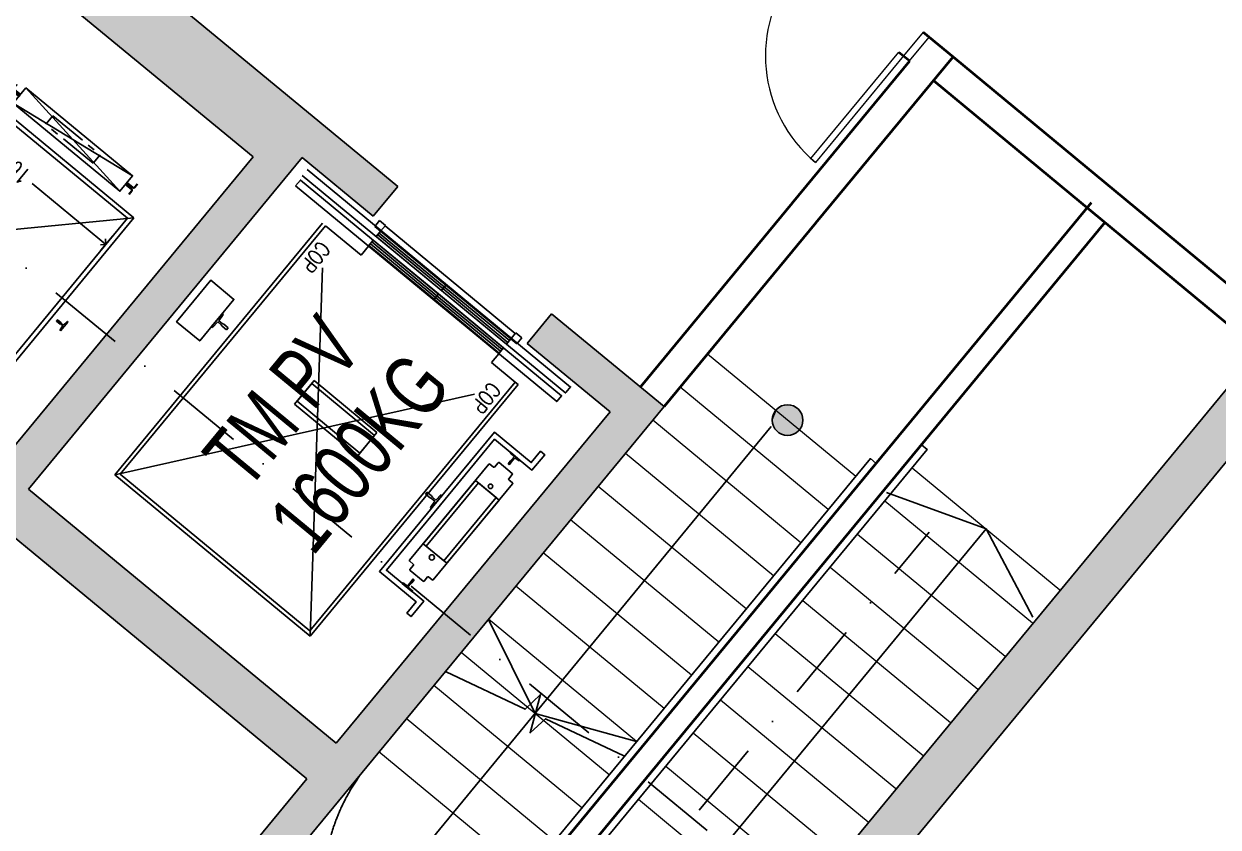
# Model space of a CAD drawing. Header units: millimetres. Extents: x -1534340 to 1713810, y -1348191 to 1114081.
# Drawn here: x 1486824 to 1494599, y -238813 to -233583 of the extents above; entities that cross this region are included whole.
import ezdxf
from ezdxf.enums import TextEntityAlignment as Align

# ---------------------------------------------------------------- set-up
doc = ezdxf.new("R2010")
doc.units = ezdxf.units.MM
doc.header["$LTSCALE"] = 100
doc.header["$PDMODE"] = 32
doc.header["$PDSIZE"] = 2.5
for name, pattern in [('DASHED', [4.5, 3, -1.5]), ('xref.asix of  podium$0$xref.asix of  podium$0$ACAD_ISO02W100', [15, 12, -3]), ('xref.asix of  podium$0$xref.asix of  podium$0$CENTERX2', [4, 2.5, -0.5, 0.5, -0.5]), ('xref.asix of  podium$0$xref.asix of  podium$0$DASHDOT', [1, 0.5, -0.25, 0, -0.25]), ('xref.asix of  podium$0$xref.asix of  podium$0$HIDDEN', [0.375, 0.25, -0.125]), ('xref.asix of  podium$0$xref.asix of  podium$0$PHANTOMX2', [5, 2.5, -0.5, 0.5, -0.5, 0.5, -0.5]), ('Xref.Asix of Basement B2$0$HIDDEN', [0.375, 0.25, -0.125])]:
    doc.linetypes.add(name, pattern=pattern)
for name, color, linetype, lineweight in [('A-DOOR', 1, 'Continuous', 9), ('KT-Net cat', 1, 'Continuous', 40), ('KT-Net thay', 7, 'Continuous', 15)]:
    doc.layers.add(name, color=color, linetype=linetype, lineweight=lineweight)
for name, color, linetype in [('A-FLOR-STRS-ARROW', 8, 'Continuous'), ('A-ROOF-PARAPET', 135, 'Continuous'), ('ccu12-Manh', 8, 'Continuous'), ('KT-Noi that', 36, 'Continuous'), ('KT-Text', 7, 'Continuous'), ('xref.asix of  podium$0$xref.asix of  podium$0$KC-Betong', 6, 'Continuous'), ('xref.asix of  podium$0$xref.asix of  podium$0$KT-Hatch', 251, 'Continuous'), ('xref.asix of  podium$0$xref.asix of  podium$0$KT-Luoi truc South Tower', 8, 'xref.asix of  podium$0$xref.asix of  podium$0$DASHDOT'), ('xref.asix of  podium$0$xref.asix of  podium$0$KT-Net manh', 139, 'Continuous'), ('xref.asix of  podium$0$xref.asix of  podium$0$KT-Noi that', 36, 'Continuous')]:
    doc.layers.add(name, color=color, linetype=linetype)
doc.layers.add('Xref.Asix of Basement B2$0$KT-Chi gioi XD', color=7, linetype='Xref.Asix of Basement B2$0$HIDDEN', true_color=0x0066cc)
doc.styles.add('Arial', font='arial.ttf', dxfattribs={"width": 0.7})
doc.styles.add('xref.asix of  podium$0$xref.asix of  podium$0$DIM', font='vnsimli.shx', dxfattribs={"width": 0.7})
doc.styles.add('xref.asix of  podium$0$xref.asix of  podium$0$ROMANS', font='ROMANS.SHX')
doc.dimstyles.new('xref.asix of  podium$0$xref.asix of  podium$0$CCU 1-100 A1', dxfattribs={"dimscale": 100, "dimtxt": 2.2, "dimasz": 1, "dimexe": 1, "dimexo": 0, "dimgap": 1, "dimtad": 1, "dimdec": 0, "dimdsep": 46, "dimtxsty": 'xref.asix of  podium$0$xref.asix of  podium$0$DIM', "dimblk1": 'xref.asix of  podium$0$xref.asix of  podium$0$_ARCHTICK', "dimblk2": 'xref.asix of  podium$0$xref.asix of  podium$0$_ARCHTICK', "dimsah": 1, "dimcen": 0, "dimdle": 1, "dimclrd": 256, "dimclre": 256, "dimclrt": 31, "dimadec": 0, "dimazin": 0, "dimtfac": 1, "dimtdec": 0, "dimtix": 1, "dimtmove": 2, "dimatfit": 3, "dimldrblk": 'xref.asix of  podium$0$xref.asix of  podium$0$_ARCHTICK', "dimfxl": 8, "dimtolj": 1, "dimarcsym": 0})

# ---------------------------------------------------------------- blocks, each defined once
blk = doc.blocks.new('xref.asix of  podium$0$xref.asix of  podium$0$_Open90')
at = {"color": 0, "linetype": 'ByBlock', "lineweight": -2}
for p, q in [((0, 0), (-1, 0)), ((-0.5, 0.5), (0, 0)), ((0, 0), (-0.5, -0.5))]:
    blk.add_line(p, q, dxfattribs=at)
blk = doc.blocks.new('*D2865')
at = {"layer": 'Defpoints', "color": 5, "transparency": 16777216}
for p, q in [((-2230.006080747116, 1494.255069669336), (-2230.006080747116, 1595.840436879545)), ((-730.0060807466507, 1457.189424308017), (-730.0060807466507, 1595.840436879545)), ((-2180.006080747116, 1545.840436879545), (-1728.427059651197, 1545.840436879545)), ((-780.0060807466507, 1545.840436879545), (-1371.760392984531, 1545.840436879545))]:
    blk.add_line(p, q, dxfattribs=at)
at = {"layer": 'Defpoints', "color": 0, "transparency": 16777216}
for p in [(-2230.006080747116, 1545.840436879545), (-2230.006080747116, 1494.255069669336, -3.230259272854623e-06), (-730.0060807466507, 1457.189424308017, -3.230259272854623e-06)]:
    blk.add_point(p, dxfattribs=at)
at = {"layer": 'Defpoints', "color": 5, "transparency": 16777216, "xscale": 50, "yscale": 50, "zscale": 50, "rotation": 180}
blk.add_blockref('xref.asix of  podium$0$xref.asix of  podium$0$_Open90', (-2230.006080747116, 1545.840436879545), dxfattribs=at)
at = {"layer": 'Defpoints', "color": 5, "transparency": 16777216, "xscale": 50, "yscale": 50, "zscale": 50}
blk.add_blockref('xref.asix of  podium$0$xref.asix of  podium$0$_Open90', (-730.0060807466507, 1545.840436879545), dxfattribs=at)
at = {"layer": 'Defpoints', "color": 5, "transparency": 16777216, "insert": (-1550.093726317864, 1545.840436877683), "char_height": 110, "attachment_point": 5, "style": 'xref.asix of  podium$0$xref.asix of  podium$0$DIM'}
blk.add_mtext('\\A1;1500', dxfattribs=at)
blk = doc.blocks.new('xref.asix of  podium$0$xref.asix of  podium$0$_ARCHTICK')
at = {"color": 0, "linetype": 'ByBlock', "const_width": 0.15}
blk.add_lwpolyline([(-0.5, -0.5), (0.5, 0.5)], dxfattribs=at)
blk = doc.blocks.new('*D2866')
at = {"layer": 'Defpoints', "color": 5, "transparency": 16777216}
for p, q in [((-879.0568600944248, 1950.00233189948), (-1000.17269061273, 1950.00233189948)), ((-950.1726906127304, 1900.00233189948), (-950.1726906127303, 1328.33566523095)), ((-950.1726906127301, 400.0023318976165), (-950.1726906127302, 971.668998564283)), ((-879.0568600944248, 350.0023318976165), (-1000.17269061273, 350.0023318976164))]:
    blk.add_line(p, q, dxfattribs=at)
at = {"layer": 'Defpoints', "color": 0, "transparency": 16777216}
for p in [(-879.0568600944248, 1950.00233189948, -3.230259272854623e-06), (-950.1726906127301, 350.0023318976164), (-879.0568600944248, 350.0023318976165, -3.230259272854622e-06)]:
    blk.add_point(p, dxfattribs=at)
at = {"layer": 'Defpoints', "color": 5, "transparency": 16777216, "xscale": 50, "yscale": 50, "zscale": 50}
for p, rotation in [((-950.1726906127304, 1950.00233189948), 90), ((-950.1726906127301, 350.0023318976164), 270)]:
    blk.add_blockref('xref.asix of  podium$0$xref.asix of  podium$0$_Open90', p, dxfattribs=dict(at, rotation=rotation))
at = {"layer": 'Defpoints', "color": 5, "transparency": 16777216, "insert": (-950.17269060947, 1150.002331897616), "char_height": 110, "attachment_point": 5, "rotation": 90, "style": 'xref.asix of  podium$0$xref.asix of  podium$0$DIM'}
blk.add_mtext('\\A1;1600', dxfattribs=at)
blk = doc.blocks.new('210204_1m door')
for points in [[(50, 200), (50, 1100), (90, 1100), (90, 200)], [(0, 0), (50, 0), (50, 200), (0, 200)], [(950, 0), (1000, 0), (1000, 200), (950, 200)]]:
    blk.add_lwpolyline(points, close=True)
at = {"color": 8}
blk.add_arc((50, 200), 900, 0, 90, dxfattribs=at)
blk = doc.blocks.new('xref.asix of  podium$0$xref.asix of  podium$0$TM 1000kg')
at = {"layer": 'xref.asix of  podium$0$xref.asix of  podium$0$KT-Net manh'}
for p, q in [((-2849.992175524589, 2500.000000001863), (-2849.992175524589, 1742.237188449129)), ((-2831.992175524589, 2500.000000001863), (-2831.992175524123, 1754.380282491446)), ((-2499.99217552552, 1800), (-2500.000000003725, 500)), ((-2849.992175524589, 1742.237188449129), (-2846.992175522726, 1742.237188449129)), ((-2846.992175522726, 1742.237188449129), (-2846.99217552226, 1739.237188450992)), ((-2550.006080746651, 1674.237188450992), (-2846.99217552226, 1739.237188450992)), ((-2550.006080746651, 1692.663264481351), (-2831.992175524123, 1754.380282491446)), ((-2550.006080747116, 625.7628115508705), (-2846.992175522726, 560.7628115508705)), ((-2849.992175524123, 557.7628115508705), (-2846.992175522726, 557.7628115508705)), ((-2849.992175524589, -100), (-2849.992175524123, 557.7628115508705)), ((-2846.992175522726, 557.7628115508705), (-2846.992175522726, 560.7628115508705)), ((-2550.006080746651, 607.3367355205119), (-2831.992175524123, 545.6197175085545)), ((-2831.992175524589, -100), (-2831.992175524123, 545.6197175085545))]:
    blk.add_line(p, q, dxfattribs=at)
at = {"layer": 'xref.asix of  podium$0$xref.asix of  podium$0$KT-Net manh', "const_width": 2}
for points in [[(-2846.992175522726, 1742.237188449129), (-2831.992175524123, 1754.380282491446)], [(-2846.992175522726, 557.7628115508705), (-2831.992175524123, 545.6197175085545)]]:
    blk.add_lwpolyline(points, dxfattribs=at)
at = {"layer": 'xref.asix of  podium$0$xref.asix of  podium$0$KT-Net manh', "ltscale": 2}
for points in [[(-2510.006080746651, 1700.002331899479), (-2500.006080746185, 1700.002331899479), (-2500.006080746651, 1650.002331897616), (-2550.006080747116, 1650.002331897616), (-2550.006080747116, 1700.002331899479), (-2540.006080747116, 1700.002331897616), (-2540.006080746185, 1690.002331899479), (-2541.606080746744, 1690.002331897616), (-2541.606080746744, 1698.402331897989), (-2548.406080747023, 1698.402331897989), (-2548.406080746558, 1651.602331899107), (-2501.606080746744, 1651.602331899107), (-2501.606080746744, 1698.402331896126), (-2508.406080746558, 1698.402331897989), (-2508.406080746558, 1690.002331899479), (-2510.006080747116, 1690.002331895754)], [(-2510.006080747116, 599.9976681042463), (-2500.006080746651, 599.9976681042463), (-2500.006080747116, 649.9976681023836), (-2550.006080746185, 649.9976681042463), (-2550.006080746651, 599.9976681042463), (-2540.006080747116, 599.9976681042463), (-2540.006080747116, 609.9976681023836), (-2541.606080746744, 609.9976681042463), (-2541.606080746744, 601.5976681020111), (-2548.406080747023, 601.5976681038737), (-2548.406080746558, 648.3976681027561), (-2501.606080746744, 648.3976681046188), (-2501.606080746744, 601.5976681038737), (-2508.406080746558, 601.5976681038737), (-2508.406080747489, 609.9976681042463), (-2510.006080746651, 609.9976681042463)]]:
    blk.add_lwpolyline(points, close=True, dxfattribs=at)
at = {"layer": 'xref.asix of  podium$0$xref.asix of  podium$0$KT-Noi that', "linetype": 'Continuous', "ltscale": 2}
for p, q in [((-2460.006080746651, 2080.002331897616, -3.230259272854623e-06), (-2460.006080746651, 1700.002331897616, -3.230259272854623e-06)), ((-2400.006080747116, 2080.002331897616, -3.230259272854623e-06), (-2460.006080746651, 2080.002331897616, -3.230259272854623e-06)), ((-2400.006080746651, 220.0023318976164, -3.230259272854623e-06), (-2400.006080747116, 2080.002331897616, -3.230259272854623e-06)), ((-2370.006080746651, 220.002331899479, -3.230259272854623e-06), (-2370.006080747116, 2080.002331899479, -3.230259272854623e-06)), ((-2370.006080747116, 2080.002331899479, -3.230259272854623e-06), (-2310.006080746651, 2080.002331897616, -3.230259272854623e-06)), ((-2310.006080747116, 220.0023318976164, -3.230259272854623e-06), (-2310.006080746651, 2080.002331897616, -3.230259272854623e-06)), ((-2310.006080747116, 1981.002331897616, -3.230259272854623e-06), (-700.0060807466507, 1981.002331897616, -3.230259272854623e-06)), ((-2230.006080746651, 1950.002331897616, -3.230259272854623e-06), (-730.0060807471164, 1950.002331899479, -3.230259272854623e-06)), ((-2230.006080746651, 1950.002331897616, -3.230259272854623e-06), (-2230.006080747116, 1650.002331899479, -3.230259272854623e-06)), ((-730.0060807471164, 1950.002331899479, -3.230259272854623e-06), (-730.0060807471164, 350.0023318976164, -3.230259272854623e-06)), ((-700.0060807466507, 1981.002331897616, -3.230259272854623e-06), (-700.0060807466507, 319.0023318976164, -3.230259272854623e-06)), ((-2455.006080746185, 650.0023318976164, -3.230259272854623e-06), (-2455.006080746185, 1650.002331899479, -3.230259272854623e-06)), ((-2441.259975501802, 620.0023318976164, -3.230259272854623e-06), (-2441.259975501802, 1680.002331897616, -3.230259272854623e-06)), ((-2411.006080747116, 1680.002331897616, -3.230259272854623e-06), (-2441.259975501802, 1680.002331897616, -3.230259272854623e-06)), ((-2411.006080747116, 620.0023318976164, -3.230259272854623e-06), (-2411.006080747116, 1680.002331897616, -3.230259272854623e-06)), ((-2348.006080747116, 625.0023318976164, -3.230259272854623e-06), (-2348.006080746651, 1675.002331897616, -3.230259272854623e-06)), ((-2348.006080746651, 1675.002331897616, -3.230259272854623e-06), (-2314.006080747116, 1675.002331897616, -3.230259272854623e-06)), ((-2314.006080746185, 625.0023318976164, -3.230259272854623e-06), (-2314.006080747116, 1675.002331897616, -3.230259272854623e-06)), ((-2310.006080747116, 1650.002331899479, -3.230259272854623e-06), (-2230.006080747116, 1650.002331899479, -3.230259272854623e-06)), ((-2411.006080747116, 1150.002331897616, -3.230259272854623e-06), (-2441.259975501802, 1150.002331897616, -3.230259272854623e-06)), ((-2314.006080747116, 1150.002331899479, -3.230259272854623e-06), (-2348.006080746651, 1150.002331897616, -3.230259272854623e-06)), ((-2348.006080747116, 625.0023318976164, -3.230259272854623e-06), (-2314.006080746185, 625.0023318976164, -3.230259272854623e-06)), ((-2310.006080746185, 650.002331899479, -3.230259272854623e-06), (-2230.006080747116, 650.0023318976164, -3.230259272854623e-06)), ((-2230.006080746651, 350.0023318976164, -3.230259272854623e-06), (-2230.006080747116, 650.0023318976164, -3.230259272854623e-06)), ((-2460.006080747116, 220.0023318976164, -3.230259272854623e-06), (-2460.006080747116, 600.0023318976164, -3.230259272854623e-06)), ((-2411.006080747116, 620.0023318976164, -3.230259272854623e-06), (-2441.259975501802, 620.0023318976164, -3.230259272854623e-06)), ((-2310.006080746651, 319.0023318976164, -3.230259272854623e-06), (-700.0060807466507, 319.0023318976164, -3.230259272854623e-06)), ((-2230.006080746651, 350.0023318976164, -3.230259272854623e-06), (-730.0060807471164, 350.0023318976164, -3.230259272854623e-06)), ((-2400.006080746651, 220.0023318976164, -3.230259272854623e-06), (-2460.006080747116, 220.0023318976164, -3.230259272854623e-06)), ((-2370.006080746651, 220.002331899479, -3.230259272854623e-06), (-2310.006080747116, 220.0023318976164, -3.230259272854623e-06))]:
    blk.add_line(p, q, dxfattribs=at)
at = {"layer": 'xref.asix of  podium$0$xref.asix of  podium$0$KT-Noi that', "linetype": 'Continuous'}
for p, q in [((-1572.506080747116, 2077.002331897616, -3.230259272854623e-06), (-1572.506080747116, 2082.002331897616, -3.230259272854623e-06)), ((-1572.506080747116, 2082.002331897616, -3.230259272854623e-06), (-1535.006080747116, 2082.002331897616, -3.230259272854623e-06)), ((-1569.506080746651, 2074.002331899479, -3.230259272854623e-06), (-1540.066080747172, 2070.902331897989, -3.230259272854623e-06)), ((-1540.006080746651, 2021.002331899479, -3.230259272854623e-06), (-1540.006080746185, 2050.002331899479, -3.230259272854623e-06)), ((-1537.066080746707, 2054.123071327806, -3.230259272854623e-06), (-1537.066080746707, 2067.902331897989, -3.230259272854623e-06)), ((-1497.506080746651, 2082.002331897616, -3.230259272854623e-06), (-1535.006080747116, 2082.002331897616, -3.230259272854623e-06)), ((-1532.946080746595, 2054.123071325943, -3.230259272854623e-06), (-1532.946080747526, 2067.902331897989, -3.230259272854623e-06)), ((-1530.006080747116, 2021.002331899479, -3.230259272854623e-06), (-1530.006080746651, 2050.002331897616, -3.230259272854623e-06)), ((-1500.506080746185, 2074.002331899479, -3.230259272854623e-06), (-1529.946080746595, 2070.902331896126, -3.230259272854623e-06)), ((-1497.506080746651, 2077.002331899479, -3.230259272854623e-06), (-1497.506080746651, 2082.002331897616, -3.230259272854623e-06)), ((-1539.006080746651, 2020.002331897616, -3.230259272854623e-06), (-1535.006080746185, 2020.002331899479, -3.230259272854623e-06)), ((-1531.006080747116, 2020.002331897616, -3.230259272854623e-06), (-1535.006080746185, 2020.002331899479, -3.230259272854623e-06)), ((-603.506080746185, 1460.002341898158, -3.230259272854623e-06), (-574.4060807465576, 1460.002341898158, -3.230259272854623e-06)), ((-603.506080746185, 1456.802341897041, -3.230259272854623e-06), (-603.506080746185, 1460.002341898158, -3.230259272854623e-06)), ((-603.506080746185, 1456.802341897041, -3.230259272854623e-06), (-574.4060807465576, 1456.802341897041, -3.230259272854623e-06)), ((-568.206080746837, 1406.202341899276, -3.230259272854623e-06), (-568.206080746837, 1450.602341897786, -3.230259272854623e-06)), ((-565.0060807471164, 1406.202341897413, -3.230259272854623e-06), (-565.0060807471164, 1450.602341897786, -3.230259272854623e-06)), ((-558.0060807471164, 1403.202341897413, -3.230259272854623e-06), (-562.0060807466507, 1403.202341899276, -3.230259272854623e-06)), ((-558.0060807466507, 1400.002341898158, -3.230259272854623e-06), (-562.0060807471164, 1400.002341896296, -3.230259272854623e-06)), ((-555.0060807471164, 1406.202341897413, -3.230259272854623e-06), (-555.0060807471164, 1450.602341897786, -3.230259272854623e-06)), ((-551.8060807464644, 1406.202341897413, -3.230259272854623e-06), (-551.8060807464644, 1450.602341897786, -3.230259272854623e-06)), ((-516.506080746185, 1460.002341898158, -3.230259272854623e-06), (-545.6060807467438, 1460.002341896296, -3.230259272854623e-06)), ((-516.506080746185, 1456.802341898903, -3.230259272854623e-06), (-545.6060807467438, 1456.802341897041, -3.230259272854623e-06)), ((-516.506080746185, 1456.802341898903, -3.230259272854623e-06), (-516.506080746185, 1460.002341898158, -3.230259272854623e-06)), ((-568.2060807473026, 493.8023218978196, -3.230259272854623e-06), (-568.206080746837, 449.4023218974471, -3.230259272854623e-06)), ((-565.0060807466507, 493.8023218996823, -3.230259272854623e-06), (-565.006080746185, 449.4023218993098, -3.230259272854623e-06)), ((-558.006080746185, 500.0023218989372, -3.230259272854623e-06), (-562.0060807466507, 500.0023218989372, -3.230259272854623e-06)), ((-558.006080746185, 496.8023218978196, -3.230259272854623e-06), (-562.0060807466507, 496.8023218978196, -3.230259272854623e-06)), ((-555.0060807471164, 493.8023218978196, -3.230259272854623e-06), (-555.0060807471164, 449.4023218993098, -3.230259272854623e-06)), ((-551.8060807469301, 493.8023218996823, -3.230259272854623e-06), (-551.8060807469301, 449.4023218993098, -3.230259272854623e-06)), ((-603.506080746185, 443.2023218981922, -3.230259272854623e-06), (-574.4060807465576, 443.2023218981922, -3.230259272854623e-06)), ((-603.506080746185, 440.0023218989372, -3.230259272854623e-06), (-574.4060807465576, 440.0023218970746, -3.230259272854623e-06)), ((-516.5060807471164, 443.2023218963295, -3.230259272854623e-06), (-545.6060807467438, 443.2023218981922, -3.230259272854623e-06)), ((-516.5060807471164, 440.0023218970746, -3.230259272854623e-06), (-545.6060807467438, 440.0023218970746, -3.230259272854623e-06)), ((-1540.006080747116, 279.0023318976164, -3.230259272854623e-06), (-1540.006080747116, 250.0023318976164, -3.230259272854623e-06)), ((-1539.006080747116, 280.0023318976164, -3.230259272854623e-06), (-1535.006080747116, 280.0023318976164, -3.230259272854623e-06)), ((-1537.066080746707, 245.8815924711525, -3.230259272854623e-06), (-1537.066080746707, 232.1023318972439, -3.230259272854623e-06)), ((-1531.006080746651, 280.002331899479, -3.230259272854623e-06), (-1535.006080747116, 280.0023318976164, -3.230259272854623e-06)), ((-1532.946080746595, 245.8815924692899, -3.230259272854623e-06), (-1532.946080746595, 232.1023318991065, -3.230259272854623e-06)), ((-1530.006080747116, 279.0023318976164, -3.230259272854623e-06), (-1530.006080747116, 250.0023318976164, -3.230259272854623e-06)), ((-1572.506080746651, 223.0023318976164, -3.230259272854623e-06), (-1572.506080747116, 218.0023318976164, -3.230259272854623e-06)), ((-1572.506080747116, 218.0023318976164, -3.230259272854623e-06), (-1535.006080747116, 218.002331899479, -3.230259272854623e-06)), ((-1569.506080747116, 226.0023318976164, -3.230259272854623e-06), (-1540.066080746707, 229.1023318991065, -3.230259272854623e-06)), ((-1497.506080746185, 218.0023318976164, -3.230259272854623e-06), (-1535.006080747116, 218.002331899479, -3.230259272854623e-06)), ((-1500.506080747116, 226.0023318976164, -3.230259272854623e-06), (-1529.946080746595, 229.1023318972439, -3.230259272854623e-06)), ((-1497.506080747116, 223.0023318976164, -3.230259272854623e-06), (-1497.506080746185, 218.0023318976164, -3.230259272854623e-06))]:
    blk.add_line(p, q, dxfattribs=at)
at = {"layer": 'xref.asix of  podium$0$xref.asix of  podium$0$KT-Noi that', "linetype": 'xref.asix of  podium$0$xref.asix of  podium$0$HIDDEN', "ltscale": 500}
for p, q in [((-2370.006080746651, 1981.002331899479, -3.230259272854623e-06), (-700.0060807466507, 319.0023318976164, -3.230259272854623e-06)), ((-2370.006080746651, 319.002331899479, -3.230259272854623e-06), (-700.0060807466507, 1981.002331897616, -3.230259272854623e-06)), ((-495.0060807471164, 1400.002331897616, -3.230259272854623e-06), (-625.0060807471164, 500.0023318976164, -3.230259272854623e-06)), ((-495.0060807471164, 500.0023318976164, -3.230259272854623e-06), (-625.0060807471164, 1400.002331897616, -3.230259272854623e-06))]:
    blk.add_line(p, q, dxfattribs=at)
at = {"layer": 'xref.asix of  podium$0$xref.asix of  podium$0$KT-Noi that', "linetype": 'xref.asix of  podium$0$xref.asix of  podium$0$CENTERX2'}
for p, q in [((-1815.006080747116, 1236.002331897616, -3.230259272854623e-06), (-1815.006080747116, 1066.653990868479, -3.230259272854623e-06)), ((-1155.006080747116, 1236.002331897616, -3.230259272854623e-06), (-1155.006080746651, 1066.653990868479, -3.230259272854623e-06))]:
    blk.add_line(p, q, dxfattribs=at)
at = {"layer": 'xref.asix of  podium$0$xref.asix of  podium$0$KT-Noi that', "linetype": 'Continuous', "ltscale": 2, "elevation": -3.230261762599158e-06}
for points in [[(-2485.006080748513, 1700.002331897616), (-2445.006080748979, 1700.002331897616), (-2445.006080748979, 1650.002331897616), (-2485.006080748048, 1650.002331897616)], [(-495.0060807471164, 1400.002331897616), (-625.0060807471164, 1400.002331897616), (-625.0060807471164, 500.0023318976164), (-495.0060807471164, 500.0023318976164)], [(-2485.006080748513, 600.0023318976164), (-2445.006080748048, 600.0023318976164), (-2445.006080748048, 650.0023318976164), (-2485.006080748048, 650.0023318976164)]]:
    blk.add_lwpolyline(points, close=True, dxfattribs=at)
at = {"layer": 'xref.asix of  podium$0$xref.asix of  podium$0$KT-Noi that', "linetype": 'xref.asix of  podium$0$xref.asix of  podium$0$PHANTOMX2', "elevation": -3.230261762599158e-06}
for points in [[(-1635.006080747116, 1186.002331897616), (-1635.006080746651, 1114.002331897616), (-1995.006080746185, 1114.002331899479), (-1995.006080747116, 1186.002331897616)], [(-975.0060807471164, 1186.002331897616), (-975.0060807471164, 1114.002331899479), (-1335.006080746651, 1114.002331899479), (-1335.006080747116, 1186.002331899479)], [(-524.0060807471164, 1150.002331897616), (-524.0060807466507, 750.0023318976164), (-596.0060807466507, 750.002331899479), (-596.006080746185, 1150.002331897616)]]:
    blk.add_lwpolyline(points, close=True, dxfattribs=at)
at = {"layer": 'xref.asix of  podium$0$xref.asix of  podium$0$KT-Noi that', "linetype": 'Continuous'}
for centre, radius, start, end in [((-1569.506080746651, 2077.002331899479, -3.230259272854623e-06), 2.999999999999999, 180, 270), ((-1540.066080746707, 2067.902331897989, -3.230259272854623e-06), 2.999999999999999, 0, 90), ((-1542.280197382439, 2054.733994737267, -3.230259272854623e-06), 5.249784729042549, 295.669721089052, 353.317283601595), ((-1529.946080746595, 2067.902331897989, -3.230259272854623e-06), 2.999999999999999, 90, 180), ((-1527.731964111794, 2054.73399473913, -3.230259272854623e-06), 5.249784729042549, 186.682716398405, 244.3302788869008), ((-1500.506080747116, 2077.002331899479, -3.230259272854623e-06), 2.999999999999999, 270, 0), ((-1539.006080746651, 2021.002331899479, -3.230259272854623e-06), 0.9999999999999998, 180, 270), ((-1531.006080747116, 2021.002331897616, -3.230259272854623e-06), 0.9999999999999998, 270, 0), ((-574.4060807465576, 1450.602341897786, -3.230259272854623e-06), 9.399999999997842, 0, 90), ((-574.4060807465576, 1450.602341897786, -3.230259272854623e-06), 6.199999999997338, 0, 90), ((-562.0060807466507, 1406.202341897413, -3.230259272854623e-06), 6.200000000000758, 180, 270), ((-562.0060807466507, 1406.202341897413, -3.230259272854623e-06), 2.999999999999834, 180, 270), ((-558.006080746185, 1406.202341899276, -3.230259272854623e-06), 3.000000000000044, 270, 0), ((-558.006080746185, 1406.202341899276, -3.230259272854623e-06), 6.199999999997129, 270, 0), ((-545.6060807467438, 1450.602341897786, -3.230259272854623e-06), 9.400000000001473, 90, 180), ((-545.6060807467438, 1450.602341897786, -3.230259272854623e-06), 6.200000000004373, 90, 180), ((-562.006080746185, 493.8023218996823, -3.230259272854623e-06), 6.200000000000758, 90, 180), ((-562.006080746185, 493.8023218996823, -3.230259272854623e-06), 2.999999999999834, 90, 180), ((-558.0060807471164, 493.8023218978196, -3.230259272854623e-06), 6.199999999997129, 0, 90), ((-558.0060807471164, 493.8023218978196, -3.230259272854623e-06), 3.000000000000044, 0, 90), ((-574.4060807470232, 449.4023218974471, -3.230259272854623e-06), 6.199999999997338, 270, 0), ((-574.4060807470232, 449.4023218974471, -3.230259272854623e-06), 9.399999999997842, 270, 0), ((-545.6060807467438, 449.4023218993098, -3.230259272854623e-06), 9.400000000001473, 180, 270), ((-545.6060807467438, 449.4023218993098, -3.230259272854623e-06), 6.200000000004373, 180, 270), ((-1539.006080747116, 279.0023318976164, -3.230259272854623e-06), 0.9999999999999998, 90, 180), ((-1542.280197382439, 245.2706690579653, -3.230259272854623e-06), 5.249784729042549, 6.68271639840503, 64.33027888690081), ((-1527.731964110862, 245.2706690579653, -3.230259272854623e-06), 5.249784729042549, 115.669721089052, 173.317283601595), ((-1531.006080746651, 279.0023318976164, -3.230259272854623e-06), 0.9999999999999998, 0, 90), ((-1569.506080747116, 223.0023318957537, -3.230259272854623e-06), 2.999999999999999, 90, 180), ((-1540.066080746707, 232.1023318991065, -3.230259272854623e-06), 2.999999999999999, 270, 0), ((-1529.946080746595, 232.1023318991065, -3.230259272854623e-06), 2.999999999999999, 180, 270), ((-1500.506080746651, 223.0023318976164, -3.230259272854623e-06), 2.999999999999999, 0, 90)]:
    blk.add_arc(centre, radius, start, end, dxfattribs=at)
at = {"layer": 'Defpoints', "color": 5}
for base, p1, p2, angle, picture, middle in [((-950.1726906127301, 350.0023318976164), (-879.0568600944243, 1950.002331899479, -3.230259272854623e-06), (-879.0568600944243, 350.0023318976164, -3.230259272854622e-06), 90, '*D2866', (-950.17269060947, 1150.002331897616)), ((-2230.006080747116, 1545.840436879545), (-730.0060807466507, 1457.189424308017, -3.230259272854623e-06), (-2230.006080747116, 1494.255069669336, -3.230259272854623e-06), 180, '*D2865', (-1550.093726317864, 1545.840436877683))]:
    dim = blk.add_linear_dim(base=base, p1=p1, p2=p2, angle=angle, dimstyle='xref.asix of  podium$0$xref.asix of  podium$0$CCU 1-100 A1', override={"dimscale": 50, "dimblk1": 'xref.asix of  podium$0$xref.asix of  podium$0$_Open90', "dimblk2": 'xref.asix of  podium$0$xref.asix of  podium$0$_Open90', "dimclrd": 5, "dimclre": 5, "dimclrt": 5, "dimlwd": 65535, "dimlwe": 65535}, dxfattribs=at)
    dim.commit()
    dim.dimension.update_dxf_attribs({"geometry": picture, "text_midpoint": middle, "dimtype": 128})
blk = doc.blocks.new('312')
at = {"layer": 'A-FLOR-STRS-ARROW'}
h = blk.add_hatch(color=256, dxfattribs=at)
edge = h.paths.add_edge_path(flags=0)
edge.add_arc((1491796.003745856, -236162.8832488706), 99.99999999995286, -39.551152852572784, 320.4488471474268, ccw=False)
blk.add_hatch(color=256, dxfattribs=at).paths.add_polyline_path([(1491832.736920264, -236069.8742498524), (1491880.390826162, -236109.2286062207), (1491895.811735597, -236169.0772124239), (1491873.109385295, -236226.5599350798), (1491820.95530146, -236259.7203278876), (1491759.270571454, -236255.8922478863), (1491711.616665556, -236216.5378915163), (1491696.195756123, -236156.6892853141), (1491718.898106417, -236099.2065626633), (1491771.052190258, -236066.0461698513)], flags=0)
at = {"layer": 'xref.asix of  podium$0$xref.asix of  podium$0$KT-Hatch'}
h = blk.add_hatch(dxfattribs=at)
h.set_pattern_fill('1BETONG2-BOP', color=256, scale=49.99999999999999, angle=3.22671114544529e-07, pattern_type=2)
h.set_pattern_definition([(10.44882705988062, (1458167.228621543, -244178.5149215314), (256.5446965381319, -252.5565652987322), [37.49999999999954, -412.4999999999962]), (315.4488270598805, (1458167.228621543, -244178.5149215314), (185.9930779788019, 334.1673377050216), [29.99999999999998, -329.9999999999998]), (60.90022705988057, (1458188.607346988, -244199.5612996068), (442.5378345059588, 81.61042674110834), [31.870095, -350.5710559999999]), (6.633027059880637, (1458230.905334784, -244101.4093044155), (358.7528642723287, -403.6042397824925), [56.24999999999999, -618.7499999999999]), (57.08442705988057, (1458260.801385548, -244135.0430096966), (670.4818451739175, 77.96855250667932), [47.80514399999954, -525.8564999999926]), (311.6330270598806, (1458230.905334784, -244101.4093044155), (670.4817844404745, 77.96907605543862), [44.99999999999998, -494.9999999999998]), (341.4488270598806, (1458253.538965032, -244152.5240653149), (101.9371948411485, -345.2662860825724), [37.49999999999955, -412.4999999999964]), (186.4488270598807, (1458253.538965032, -244152.5240653149), (142.6475603821028, -354.8420890507846), [29.99999999999999, -329.9999999999999]), (31.90022705988063, (1458262.033712922, -244181.2962612776), (426.6178312102023, -143.1685119556411), [31.870095, -350.5710559999999]), (27.94882705988063, (1458167.228621543, -244178.5149215314), (33.61392329986037, 163.1307731863951), [0, -325.9999999999997, 0, -334.9999999999997, 0, -331.2499999999997]), (324.9488270598806, (1458167.228621543, -244178.5149215314), (230.258347922809, 56.32617696825007), [0, -190.9999999999999, 0, -318.4999999999999, 0, -126.25]), (287.9488270598807, (1458081.255858459, -244107.5153862677), (198.622441359126, -178.6558274687409), [0, -125, 0, -389.9999999999999, 0, -517.4999999999999]), (277.9488270598807, (1458042.7030499, -244075.6770296473), (256.7064286730936, -147.0836101607038), [0, -162.4999999999981, 0, -258.9999999999962, 0, -367.4999999999962]), (275.4488270598806, (1458167.228621543, -244178.5149215314), (211.5397984915082, 20.17829661225431), []), (275.4488270598806, (1458206.230608402, -244131.2877310478), (211.5397984915082, 20.17829661225431), [])])
h.paths.add_polyline_path([(1485061.615585601, -235522.1572876369), (1485252.645761947, -235290.8403919424), (1484327.378317273, -234526.719830881), (1484136.348155788, -234758.03670858)], flags=17)
h.paths.add_polyline_path([(1487232.127253715, -240628.2837990018), (1490992.237085727, -236075.1972112987), (1490259.733722888, -235470.2684353151), (1490100.541939769, -235663.0324780921), (1490640.281259556, -236108.7694707568), (1488857.333374471, -238267.7266477813), (1486852.587301173, -236612.1321363746), (1488635.535214594, -234453.1749265381), (1489098.168917289, -234835.2352059832), (1489257.360700407, -234642.4711632059), (1487908.012400235, -233528.1286809627), (1488290.07267987, -233065.4949784243), (1488058.755828523, -232874.4648387016), (1487549.342122401, -233491.309775469), (1485390.384843205, -231708.3618047448), (1487205.171170598, -229510.8517169828), (1489364.128449835, -231293.79968772), (1488886.553100599, -231872.0918161484), (1489117.869951947, -232063.121955871), (1489786.475440877, -231253.5129760696), (1486509.486714541, -228547.2526642341), (1486318.456574817, -228778.5695155821), (1486973.854319251, -229319.8215772604), (1485159.067991848, -231517.3316650343), (1484503.670247162, -230976.0796031783), (1482497.853779862, -233404.9065421274), (1483133.97513328, -233930.2394364484), (1483325.005282026, -233698.9225741745), (1482920.200774186, -233364.6198267018), (1484575.79531838, -231359.8737816297), (1488315.417799991, -234448.1943114699), (1486659.823255728, -236452.9403564859), (1486255.018797193, -236118.6376486489), (1486063.988608109, -236349.9545597682), (1488666.303153009, -238499.0436045903), (1487039.363215309, -240469.0920196337)])
h.paths.add_polyline_path([(1494991.104725818, -235551.6909805312), (1489352.531725115, -242379.3934124584), (1489583.848576876, -242570.4235523836), (1495222.421577232, -235742.7211201749)])
at = {"layer": 'A-FLOR-STRS-ARROW'}
blk.add_line((1491696.195756123, -236156.6892853141, 2.143275500938533e-09), (1491718.898106417, -236099.2065626633, 2.143275500938533e-09), dxfattribs=at)
for points, elevation in [([(1491689.948658949, -236204.8246693533), (1489248.263747002, -239171.4031471697)], -1.228884087924038e-08), ([(1492439.487945704, -236635.3257724844), (1493088.868190082, -236870.3762919168), (1493392.310311206, -237445.2005077665)], 0.001241785569270086), ([(1493088.868190082, -236870.3762919168), (1490402.59761988, -240125.2028838584)], 0.001241789735810513), ([(1489849.547017705, -237460.5396952765), (1490153.167642523, -238074.412252233), (1490813.37412303, -238256.4902660033)], -8.119719583653172e-09), ([(1490730.591879521, -238349.2463147236), (1490218.977631469, -238107.2375940463), (1490119.514893584, -238199.3993236745), (1490186.820391447, -237949.4251807878), (1490088.477099367, -238045.5069699647), (1489573.583548747, -237801.9470418511)], -0.00203139310789843)]:
    blk.add_lwpolyline(points, dxfattribs=dict(at, elevation=elevation))
blk.add_circle((1491796.003745856, -236162.8832488706, -8.116825821047209e-09), 99.99999999995286, dxfattribs=at)
at = {"layer": 'A-FLOR-STRS-ARROW', "linetype": 'DASHED', "ltscale": 200}
blk.add_arc((1490061.710972023, -239224.2151928624, -1.304723317915789e-08), 1288.923179264283, 144.4007912482382, 231.077488951676, dxfattribs=at)
at = {"layer": 'A-ROOF-PARAPET'}
for points, elevation in [([(1490143.103264614, -239380.7051424057), (1492668.185638801, -236323.1439628395), (1492705.989620498, -236354.4237830009), (1490180.907246309, -239411.9849625671)], -2.672096091823467e-08), ([(1489989.634169037, -239253.9179927014), (1492335.146236022, -236413.7952625969), (1492372.94915093, -236445.0763720049), (1490027.437083945, -239285.1991021099)], -1.228884089311412e-08)]:
    blk.add_lwpolyline(points, close=True, dxfattribs=dict(at, elevation=elevation))
at = {"layer": 'KT-Net cat'}
for p, q in [((1492679.273594326, -233637.3027176751, -881.6987884137842), (1492873.468441394, -233797.1814775689, 3446.984816492016)), ((1491980.879280244, -234877.9914369836, 0.0001457568691803538), (1492873.468441394, -233797.1814775706, 6.699692886521488e-05)), ((1492521.039154532, -233766.0902068409, -1575.264537252809), (1492591.709200906, -233824.2721799809, 7.82515581413886e-05)), ((1492873.468441394, -233797.1814775703, 6.699692886519282e-05), (1497802.394217283, -237879.6045562337, -7.12858574263564e-05)), ((1491826.669147393, -234750.636676859, 0.0001457568691803538), (1492591.709200906, -233824.2721799809, 7.82515581413886e-05)), ((1492745.893479368, -233951.2094914651, 6.699692886519282e-05), (1497521.012487909, -237906.240857364, -6.919872732211174e-05)), ((1488234.587057779, -241456.1510998838, -1.228884089239241e-08), (1493775.571702553, -234746.6040052291, -1.22888408976305e-08)), ((1491826.668046952, -234750.638009363, 0.0001457568691802822), (1490840.784288725, -235944.4366614859, 1.595472637048579e-05)), ((1493862.923216697, -234876.3985055763, -1.169714689046646e-08), (1488350.245106264, -241551.6658581787, -1.238447502516096e-08)), ((1491980.879280244, -234877.9914369843, 0.0001457568691802822), (1490992.204207397, -236075.1700693594, 1.558721994165789e-05))]:
    blk.add_line(p, q, dxfattribs=at)
at = {"layer": 'KT-Net thay'}
for p, q in [((1492239.664452587, -236529.481197971, 2.143279131974853e-09), (1491275.329342787, -235732.6847075109, 2.143279131974853e-09)), ((1492061.314787122, -236745.3316017921, 2.143279131974853e-09), (1491096.979677322, -235948.535111332, 2.143279131974853e-09)), ((1491883.020199068, -236961.2275141539, 2.143279131974853e-09), (1490918.626585315, -236164.3826839194, 2.143279131974853e-09)), ((1491704.725651533, -237177.1233774504, 2.143279131974853e-09), (1490740.277248774, -236380.2332769685, 2.143279131974853e-09)), ((1492607.889566593, -236473.1671486954, -1.228884089313987e-08), (1493569.846813571, -237267.585435138, -1.228884089313987e-08)), ((1491526.431022957, -237393.0193388805, 2.143279131974853e-09), (1490561.927825861, -236596.0839637459, 2.143279131974853e-09)), ((1492429.59497412, -236689.062963056, -1.228884089313987e-08), (1493391.552221098, -237483.4812494986, -1.228884089313987e-08)), ((1491348.136434904, -237608.9152512444, 2.143279131974853e-09), (1490383.578446134, -236811.9346036609, 2.143279131974853e-09)), ((1492251.300381646, -236904.9587774166, -1.228884089313987e-08), (1493213.257459105, -237699.3769238639, -1.228884089313987e-08)), ((1491169.84184685, -237824.811163606, 2.143279131974853e-09), (1490205.229066406, -237027.7852435723, 2.143279131974853e-09)), ((1492073.005708131, -237120.8546899123, -1.228884089313987e-08), (1493034.962621376, -237915.2727007474, -1.228884089313987e-08)), ((1490991.547258795, -238040.7070759699, 2.143279131974853e-09), (1490026.879686678, -237243.6358834874, 2.143279131974853e-09)), ((1491894.711075135, -237336.7505533403, -1.228884089313987e-08), (1492856.667821516, -238131.1684263718, -1.228884089313987e-08)), ((1490813.252670739, -238256.6029883343, 2.143279131974853e-09), (1489848.530306951, -237459.4865234006, 2.143279131974853e-09)), ((1491716.416442141, -237552.6464167688, -1.228884089313987e-08), (1492678.373021655, -238347.0641519962, -1.228884089313987e-08)), ((1490634.958082686, -238472.4989006963, 2.143279131974853e-09), (1489670.180927225, -237675.3371633139, 2.143279131974853e-09)), ((1491538.121809146, -237768.5422801968, -1.228884089313987e-08), (1492500.078221795, -238562.9598776206, -1.228884089313987e-08)), ((1490456.66349463, -238688.3948130595, 2.143279131974853e-09), (1489491.83268815, -237891.1887457106, 2.143279131974853e-09)), ((1491359.827176152, -237984.438143625, -1.228884089313987e-08), (1492321.783421934, -238778.855603245, -1.228884089313987e-08)), ((1490278.368906577, -238904.2907254227, 2.143279131974853e-09), (1489313.482166827, -238107.0384423636, 2.143279131974853e-09)), ((1491181.532543157, -238200.3340070531, -1.228884089313987e-08), (1492143.488622074, -238994.7513288694, -1.228884089313987e-08)), ((1490100.074318523, -239120.1866377849, 2.143279131974853e-09), (1489135.133357222, -238322.8895533473, 2.143279131974853e-09)), ((1491003.237910161, -238416.2298704815, -1.228884089313987e-08), (1491965.192681319, -239210.6461123038, -1.228884089313987e-08)), ((1490824.943277168, -238632.1257339095, -1.228884089313987e-08), (1491786.899023295, -239426.5427808968, -1.228884089313987e-08))]:
    blk.add_line(p, q, dxfattribs=at)
at = {"layer": 'KT-Net thay', "elevation": -1.228884087924216e-08}
blk.add_lwpolyline([(1490609.601646668, -238894.3480950977), (1492360.71051739, -236773.9430104793)], dxfattribs=at)
at = {"layer": 'KT-Noi that', "linetype": 'Continuous', "ltscale": 2}
for p, q in [((1490352.958893911, -235982.5257415603, -0.003990509698237274), (1490384.797250748, -235943.9729331817, -0.003990509698237274)), ((1489353.597502634, -237267.6325210253, -0.003990509698237274), (1489351.704540233, -237273.8507758727, -0.003990509698237274))]:
    blk.add_line(p, q, dxfattribs=at)
at = {"layer": 'xref.asix of  podium$0$xref.asix of  podium$0$KC-Betong'}
for p, q in [((1488315.417799991, -234448.1943114699), (1484575.79531838, -231359.8737816297)), ((1487908.012400235, -233528.1286809627), (1489257.360700407, -234642.4711632059)), ((1486659.823255728, -236452.9403564859), (1488315.417799991, -234448.1943114699)), ((1488635.535214594, -234453.1749265381), (1486852.587301173, -236612.1321363746)), ((1489098.168917289, -234835.2352059832), (1488635.535214594, -234453.1749265381)), ((1489257.360700407, -234642.4711632059), (1489098.168917289, -234835.2352059832)), ((1490100.541939769, -235663.0324780921), (1490259.733722888, -235470.2684353151)), ((1490259.733722888, -235470.2684353151), (1490992.237085727, -236075.1972112987)), ((1489352.531725115, -242379.3934124581, -3.02777093297498e-09), (1494991.104725818, -235551.6909805312)), ((1490640.281259556, -236108.7694707568), (1490100.541939769, -235663.0324780921)), ((1495222.421577232, -235742.7211201749), (1489583.848576876, -242570.4235523845, -2.925518865479812e-09)), ((1490992.237085727, -236075.1972112987), (1487232.128058007, -240628.2828250924, -3.007072102021775e-09)), ((1488857.333374471, -238267.7266477813), (1490640.281259556, -236108.7694707568)), ((1488666.303153009, -238499.0436045903), (1486063.988608109, -236349.9545597682, -1.313103101046868e-08)), ((1486852.587301173, -236612.1321363746), (1488857.333374471, -238267.7266477813)), ((1487039.363215309, -240469.0920196347, -2.830654081026137e-09), (1488666.303153009, -238499.0436045903))]:
    blk.add_line(p, q, dxfattribs=at)
at = {"layer": 'xref.asix of  podium$0$xref.asix of  podium$0$KT-Luoi truc South Tower', "ltscale": 10}
for p, q in [((1470066.957956454, -221323.3143256778), (1502116.067354473, -247790.6721027842)), ((1453648.314987734, -284199.9523849486), (1492717.04762945, -236891.9405157551))]:
    blk.add_line(p, q, dxfattribs=at)
at = {"layer": 'xref.asix of  podium$0$xref.asix of  podium$0$KT-Noi that', "linetype": 'Continuous', "ltscale": 2}
for p, q in [((1488636.055429303, -234570.327505076), (1490351.655402154, -235987.1343843465)), ((1490383.493758992, -235948.581575968), (1488667.89378614, -234531.7746966974)), ((1488768.673373379, -234880.8713520752), (1487415.543207784, -236519.3657081703)), ((1488787.949777568, -234896.7905304941), (1487450.738790391, -236516.0084823997)), ((1489019.266627839, -235087.8206715194), (1488787.949777568, -234896.7905304941)), ((1489108.067248172, -234901.7710795199), (1489139.905605009, -234863.2182711411)), ((1489146.62005655, -234933.6094363573), (1489108.067248172, -234901.7710795199)), ((1489139.905605009, -234863.2182711411), (1489178.458413387, -234895.0566279787)), ((1489178.458413387, -234895.0566279787), (1489146.62005655, -234933.6094363573)), ((1489175.274576344, -234898.9119104637), (1490023.436360676, -235599.3557608895)), ((1489067.024163096, -235029.9914589511), (1489019.266627839, -235087.8206715194)), ((1488043.901799473, -235555.9055479922), (1488116.493253062, -235468.0051448889)), ((1488086.266364594, -235523.4518329195), (1488051.662166654, -235559.0720446674)), ((1488108.626993454, -235541.9180798851), (1488086.266364594, -235523.4518329195)), ((1488121.06978456, -235475.0269224019), (1488092.634035962, -235515.7412712438)), ((1488092.634035962, -235515.7412712438), (1488114.99466482, -235534.2075182094)), ((1488116.493253062, -235468.0051448889), (1488121.06978456, -235475.0269224019)), ((1488051.662166654, -235559.0720446674), (1488043.901799473, -235555.9055479922)), ((1488114.42725372, -235550.5989197554), (1488108.626993454, -235541.9180798851)), ((1488143.727388086, -235574.7960709519), (1488114.42725372, -235550.5989197554)), ((1488114.99466482, -235534.2075182094), (1488124.615527908, -235538.2620210742)), ((1488124.615527908, -235538.2620210742), (1488153.915662274, -235562.4591722708)), ((1488153.915662274, -235562.4591722708), (1488143.727388086, -235574.7960709519)), ((1490026.620197719, -235595.5004784047), (1489994.781840882, -235634.0532867833)), ((1490065.173006097, -235627.3388352421), (1490026.620197719, -235595.5004784047)), ((1489994.781840882, -235634.0532867833), (1490033.334649262, -235665.8916436209)), ((1490033.334649262, -235665.8916436209), (1490065.173006097, -235627.3388352421)), ((1489867.428412172, -235788.2645219452), (1489915.185947428, -235730.4353093771)), ((1490021.639645687, -235915.6179492954), (1489867.428412172, -235788.2645219452)), ((1488586.33132043, -236059.6318772569), (1488713.684747778, -235905.4206437418)), ((1488684.42865851, -237534.8359012011), (1490021.639645687, -235915.6179492954)), ((1488713.684747778, -235905.4206437418), (1489122.344516594, -236242.9072262199)), ((1490040.916049876, -235931.537127714), (1490021.639645687, -235915.6179492954)), ((1488602.250498849, -236040.3554730675), (1488697.76556936, -235924.6970479313)), ((1488687.78588428, -237570.0314838091), (1490040.916049876, -235931.537127714)), ((1488697.76556936, -235924.6970479313), (1489106.425338176, -236262.1836304093)), ((1488994.991089244, -236397.1184597347), (1488586.33132043, -236059.6318772569)), ((1489010.910267663, -236377.8420555453), (1488602.250498849, -236040.3554730675)), ((1489122.344516594, -236242.9072262199), (1488994.991089244, -236397.1184597347)), ((1489106.425338176, -236262.1836304093), (1489010.910267663, -236377.8420555453)), ((1489989.478789065, -236378.9707353035), (1489991.371751467, -236372.752480456)), ((1490015.064867231, -236402.9539086582), (1489989.478789065, -236378.9707353035)), ((1489991.371751467, -236372.752480456), (1490054.983885292, -236425.285769238)), ((1489334.892524668, -237075.414932978), (1489851.395377506, -236449.985811968)), ((1489857.882627292, -236449.3670081141), (1489881.618819502, -236468.9692469492)), ((1489888.106069288, -236468.3504430951), (1489910.952128469, -236440.6863351032)), ((1489917.439378256, -236440.0675312491), (1490002.860064727, -236510.6111417244)), ((1489976.248708543, -236448.7782561687), (1489992.422593816, -236429.1934295123)), ((1489983.188214051, -236454.5091603993), (1489976.248708543, -236448.7782561687)), ((1489998.97657124, -236434.6059501745), (1489983.188214051, -236454.5091603993)), ((1489992.422593816, -236429.1934295123), (1489999.368557308, -236421.960443189)), ((1490005.151478567, -236426.7361967146), (1489998.97657124, -236434.6059501745)), ((1489999.368557308, -236421.960443189), (1490015.064867231, -236402.9539086582)), ((1490020.847788487, -236407.729662184), (1490005.151478567, -236426.7361967146)), ((1490049.235642054, -236428.3201884016), (1490020.847788487, -236407.729662184)), ((1490054.983885292, -236425.285769238), (1490049.235642054, -236428.3201884016)), ((1487415.543207784, -236519.3657081703), (1488687.78588428, -237570.0314838091)), ((1487450.738790391, -236516.0084823997), (1488684.42865851, -237534.8359012011)), ((1489980.632809399, -236544.7624995027), (1490003.47886858, -236517.0983915111)), ((1489423.763957702, -236967.8012326247), (1489763.797608728, -236556.05723914)), ((1489443.040361891, -236983.7204110435), (1489783.074012917, -236571.9764175588)), ((1489489.103758183, -237202.7683603278), (1490005.606611021, -236577.3392393185)), ((1489763.797608728, -236556.05723914), (1489918.008842241, -236683.4106664903)), ((1489783.074012917, -236571.9764175588), (1489898.732438053, -236667.4914880715)), ((1489981.251613252, -236551.249749289), (1490004.987807168, -236570.8519895325)), ((1489439.101749611, -236644.5648606933), (1489449.2900238, -236632.2279620121)), ((1489468.401883979, -236668.76201189), (1489439.101749611, -236644.5648606933)), ((1489449.2900238, -236632.2279620121), (1489478.590158167, -236656.4251132087)), ((1489478.022747064, -236672.8165147546), (1489468.401883979, -236668.76201189)), ((1489471.947627327, -236731.9971105623), (1489500.383375925, -236691.2827617204)), ((1489549.115612414, -236651.1184849717), (1489476.524158825, -236739.0188880753)), ((1489500.383375925, -236691.2827617204), (1489478.022747064, -236672.8165147546)), ((1489478.590158167, -236656.4251132087), (1489484.390418433, -236665.1059530788)), ((1489484.390418433, -236665.1059530788), (1489506.751047293, -236683.5722000446)), ((1489506.751047293, -236683.5722000446), (1489541.355245231, -236647.9519882967)), ((1489898.732438053, -236667.4914880715), (1489558.698787028, -237079.2354815562)), ((1489918.008842241, -236683.4106664903), (1489577.975191217, -237095.1546599747)), ((1489476.524158825, -236739.0188880753), (1489471.947627327, -236731.9971105623)), ((1489577.975191217, -237095.1546599747), (1489423.763957702, -236967.8012326247)), ((1489558.698787028, -237079.2354815562), (1489443.040361891, -236983.7204110435)), ((1489335.511328521, -237081.9021827643), (1489359.24752073, -237101.5044215986)), ((1489337.362480248, -237135.241394194), (1489359.866324584, -237107.9916713854)), ((1489337.981284101, -237141.72864398), (1489423.401970571, -237212.2722544553)), ((1489286.788914653, -237225.926129877), (1489292.537157892, -237222.8917107134)), ((1489350.401048478, -237278.4594186587), (1489286.788914653, -237225.926129877)), ((1489292.537157892, -237222.8917107134), (1489320.925011458, -237243.482236931)), ((1489320.925011458, -237243.482236931), (1489336.621321379, -237224.4757024002)), ((1489342.404242635, -237229.2514559258), (1489326.707932715, -237248.2579904565)), ((1489336.621321379, -237224.4757024002), (1489342.796228704, -237216.6059489403)), ((1489349.35020613, -237222.0184696027), (1489342.404242635, -237229.2514559258)), ((1489342.796228704, -237216.6059489403), (1489358.584585894, -237196.7027387155)), ((1489365.524091403, -237202.4336429463), (1489349.35020613, -237222.0184696027)), ((1489358.584585894, -237196.7027387155), (1489365.524091403, -237202.4336429463)), ((1489429.889220357, -237211.6534506012), (1489452.393064695, -237184.403727793)), ((1489458.880314481, -237183.7849239389), (1489482.616508395, -237203.3871641819)), ((1489326.707932715, -237248.2579904565), (1489352.294010878, -237272.2411638115)), ((1489352.294010878, -237272.2411638115), (1489350.401048478, -237278.4594186587))]:
    blk.add_line(p, q, dxfattribs=at)
at = {"layer": 'xref.asix of  podium$0$xref.asix of  podium$0$KT-Noi that', "linetype": 'xref.asix of  podium$0$xref.asix of  podium$0$ACAD_ISO02W100', "ltscale": 2}
for p, q in [((1488687.78588428, -237570.0314838091), (1488778.311575473, -234888.8309412847)), ((1487415.543207784, -236519.3657081703), (1490040.916049876, -235931.537127714))]:
    blk.add_line(p, q, dxfattribs=at)
at = {"layer": 'xref.asix of  podium$0$xref.asix of  podium$0$KT-Noi that', "linetype": 'Continuous', "ltscale": 2, "elevation": 1.57425371784637e-10}
for points in [[(1488592.824620039, -234638.3796698494), (1490293.003469538, -236042.451206385), (1490324.841826376, -236003.8983980062), (1488624.662976876, -234599.8268614708)], [(1489570.700948716, -235283.8313615703), (1489542.046426202, -235318.5288907582), (1489117.965534036, -234968.3069655454), (1489146.62005655, -234933.6094363573)], [(1489522.943412099, -235341.6605757856), (1489494.288890945, -235376.3581033264), (1489070.207998779, -235026.1361781134), (1489098.862519933, -234991.4386505726)], [(1488080.197526267, -235511.9553464405), (1487968.763277336, -235646.890175766), (1487817.636268491, -235522.0838169629), (1487929.070517423, -235387.1489876375), (1488040.504766353, -235252.2141583118), (1488191.631775199, -235377.0205171151), (1488080.197526267, -235511.9553464405)], [(1489994.781840882, -235634.0532867833), (1489966.127318368, -235668.7508159712), (1489542.046426202, -235318.5288907582), (1489570.700948716, -235283.8313615703)], [(1489947.024304266, -235691.8825009983), (1489918.369783111, -235726.5800285392), (1489494.288890945, -235376.3581033264), (1489522.943412099, -235341.6605757856)], [(1489512.819885619, -236695.0686865236), (1489138.241617427, -237148.642477099), (1489378.040085542, -237346.6770566286), (1489317.54720755, -237419.9273925481), (1489344.534173415, -237442.2142423344), (1489427.313901192, -237341.9769405498), (1489183.66015224, -237140.7585253365), (1489535.951570647, -236714.171700626), (1489888.242989054, -236287.5848759155), (1490131.896738008, -236488.8032911288), (1490214.676465786, -236388.5659893443), (1490187.689499921, -236366.279139558), (1490127.196621929, -236439.5294754776), (1489887.398153814, -236241.494895948), (1489512.819885619, -236695.0686865236)]]:
    blk.add_lwpolyline(points, close=True, dxfattribs=at)
for points in [[(1489127.517041088, -234956.7411230317), (1489551.597933254, -235306.9630482447)], [(1489137.06854814, -234945.175280518), (1489561.149440304, -235295.397205731)], [(1489079.759505831, -235014.5703355997), (1489503.840397997, -235364.7922608127)], [(1489089.311012883, -235003.004493086), (1489513.391905047, -235353.226418299)], [(1489561.149440304, -235295.397205731), (1489985.23033247, -235645.619130944)], [(1489503.840397997, -235364.7922608127), (1489927.921290163, -235715.0141860257)], [(1489513.391905047, -235353.226418299), (1489937.472797214, -235703.448343512)], [(1489551.597933254, -235306.9630482447), (1489975.67882542, -235657.1849734575)]]:
    blk.add_lwpolyline(points, dxfattribs=at)
at = {"layer": 'xref.asix of  podium$0$xref.asix of  podium$0$KT-Noi that', "linetype": 'Continuous', "ltscale": 2}
for centre, radius in [((1489861.916540998, -236594.2890992853), 14.5), ((1489479.856258948, -237056.9227998297), 17.5)]:
    blk.add_circle(centre, radius, dxfattribs=at)
for centre, radius, start, end in [((1489854.948404326, -236452.920034934), 4.607999999520397, 50.44882679790669, 140.4488267526308), ((1489914.50515529, -236443.6205580692), 4.607999999978258, 50.44882679790669, 140.4488267526308), ((1489884.553042468, -236465.4162201291), 4.607999999790949, 230.4488267979067, 320.4488267526309), ((1489999.92584176, -236514.1641685447), 4.608000000157356, 320.4488267526309, 50.44882679790669), ((1489984.185836219, -236547.6967224689), 4.60799999993022, 140.4488267526308, 230.4488267979067), ((1490002.053584202, -236574.4050163523), 4.607999999791002, 320.4488267526309, 50.44882679790669), ((1489338.445551487, -237078.349155944), 4.607999999934202, 140.4488267526308, 230.4488267979067), ((1489340.915507067, -237138.1756171599), 4.607999999838647, 140.4488267526308, 230.4488267979067), ((1489356.313297764, -237105.0574484192), 4.608000000253027, 320.4488267526309, 50.44882679790669), ((1489426.336193538, -237208.719227635), 4.608000000340514, 230.4488267979067, 320.4488267526309), ((1489455.946091515, -237187.3379507592), 4.608000000069674, 50.44882679790669, 140.4488267526308), ((1489485.550731361, -237199.8341373614), 4.608000000340304, 230.4488267979067, 320.4488267526309)]:
    blk.add_arc(centre, radius, start, end, dxfattribs=at)
at = {"layer": 'Xref.Asix of Basement B2$0$KT-Chi gioi XD', "lineweight": 13, "ltscale": 100, "elevation": 5.81698447265444e-10, "flags": 128}
blk.add_lwpolyline([(1536926.640264262, -198350.2424992273), (1532230.491302837, -180477.3544005106), (1529880.439225305, -179665.453135843), (1520946.555464734, -186436.7923930833), (1497442.727665294, -204368.8174399087), (1473775.210144748, -221476.816780443, 0.6848770391189095), (1504207.768946995, -335272.7658475587), (1524578.328159441, -337428.6246088693), (1563007.448297967, -336214.0549381921), (1565857.79611658, -332567.4481481264)], format="xyb", close=True, dxfattribs=at)
at = {"layer": 'A-DOOR', "rotation": 140.4488267372085}
blk.add_blockref('210204_1m door', (1492717.874676893, -233669.0826196884, -21.26466383173171), dxfattribs=at)
at = {"layer": 'xref.asix of  podium$0$xref.asix of  podium$0$KT-Noi that', "rotation": 50.4689621673074}
blk.add_blockref('xref.asix of  podium$0$xref.asix of  podium$0$TM 1000kg', (1488232.041986784, -234508.512835201, -6.35328577589478e-09), dxfattribs=at)
at = {"layer": 'KT-Text', "extrusion": (-5.247744130559983e-08, -6.258261885332696e-08, 0.9999999999999968), "style": 'Arial', "width": 0.7}
blk.add_text('TM PV', height=400, rotation=50.4488267374834, dxfattribs=at).set_placement((1488658.49110763, -236170.2047585101, -0.06735980122254327), align=Align.CENTER)
at = {"layer": 'KT-Text', "style": 'Arial', "width": 0.7}
blk.add_text('1600KG', height=400, rotation=50.44882673748349, dxfattribs=at).set_placement((1489161.935141378, -236501.9517723451, -0.003987392370618385), align=Align.CENTER)
at = {"layer": 'xref.asix of  podium$0$xref.asix of  podium$0$KT-Noi that', "linetype": 'Continuous', "ltscale": 2, "style": 'xref.asix of  podium$0$xref.asix of  podium$0$ROMANS', "width": 0.75}
for p in [(1488722.280843623, -235101.943134949), (1489832.601724931, -236018.8878118702)]:
    blk.add_text('COP', height=99.99999999999999, rotation=230.4488267374834, dxfattribs=at).set_placement(p, align=Align.MIDDLE)

msp = doc.modelspace()

# ---------------------------------------------------------------- block references
at = {"layer": 'ccu12-Manh'}
msp.add_blockref('312', (0, 0), dxfattribs=at)

doc.saveas('drawing.dxf')
